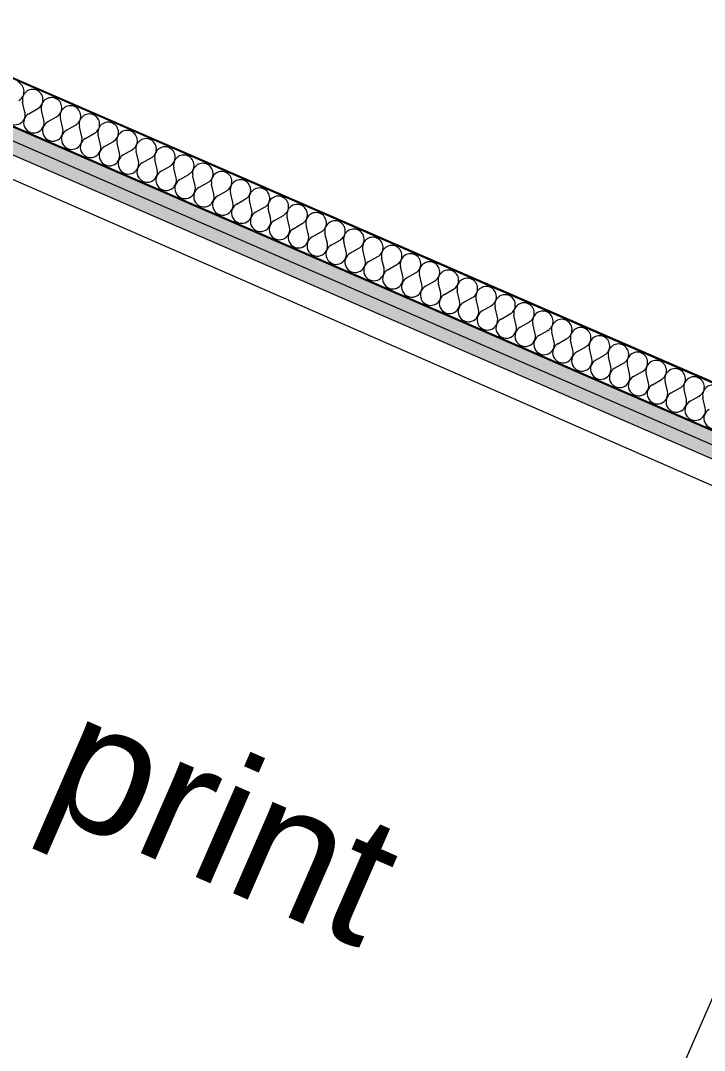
# Model space of a CAD drawing. Header units: millimetres. Extents: x -99530 to 90294, y -97212 to 56397.
# Drawn here: x -28020 to -27230, y -32242 to -31051 of the extents above; entities that cross this region are included whole.
import ezdxf
from ezdxf.enums import TextEntityAlignment as Align

# ---------------------------------------------------------------- set-up
doc = ezdxf.new("R2010")
doc.units = ezdxf.units.MM
doc.header["$MEASUREMENT"] = 0
for name, color, linetype in [('New_A-05-M_Gross_Int_Circulation', 7, 'Continuous'), ('New_A-25-M_Wall_Int', 7, 'Continuous'), ('New_A-95-D_Dim_Grid.Dim', 7, 'Continuous'), ('New_ArchiCAD Doors', 7, 'Continuous')]:
    doc.layers.add(name, color=color, linetype=linetype)
for name, color, linetype, lineweight, true_color in [('New_A-05-M_Gross_Int_Circulation_Pen_No__74', 7, 'Continuous', 20, 0x606060), ('New_A-25-M_Wall_Int_Pen_No__107', 7, 'Continuous', 15, 0xa6a6a6), ('New_ArchiCAD Doors_Pen_No__43', 7, 'Continuous', 30, 0x444444), ('New_ArchiCAD Doors_Pen_No__63', 7, 'Continuous', 20, 0x606060)]:
    doc.layers.add(name, color=color, linetype=linetype, lineweight=lineweight, true_color=true_color)
for name, color, linetype, lineweight in [('New_A-25-M_Wall_Int_Pen_No__1', 7, 'Continuous', 13), ('New_A-95-D_Dim_Grid.Dim_Pen_No__4', 7, 'Continuous', 20), ('New_A-95-P_Text_1_50_GA_Pen_No__1', 7, 'Continuous', 13), ('New_ArchiCAD Doors_Pen_No__1', 7, 'Continuous', 13), ('New_ArchiCAD Zone Stamps_Pen_No__6', 7, 'Continuous', 35)]:
    doc.layers.add(name, color=color, linetype=linetype, lineweight=lineweight)
doc.styles.add('GENERATED_STYLE_1', font='')
doc.styles.add('GENERATED_STYLE_3', font='')
doc.styles.add('GENERATED_STYLE_4', font='')
doc.styles.get('GENERATED_STYLE_1').set_extended_font_data('Arial', bold=True)
doc.styles.get('GENERATED_STYLE_3').set_extended_font_data('Arial')
doc.styles.get('GENERATED_STYLE_4').set_extended_font_data('Swis721 BT')
doc.dimstyles.new('GENERATED_STYLE__2', dxfattribs={"dimtxt": 300, "dimasz": 95, "dimexe": 0.18, "dimexo": 0, "dimgap": 0.09, "dimtad": 1, "dimdec": 0, "dimzin": 0, "dimdsep": 46, "dimtxsty": 'GENERATED_STYLE_4', "dimblk": 'ARROWHEAD_2', "dimblk1": 'ARROWHEAD_2', "dimblk2": 'ARROWHEAD_2', "dimcen": 0.09, "dimclrd": 7, "dimclre": 7, "dimclrt": 7, "dimadec": 0, "dimazin": 0, "dimtfac": 1, "dimtdec": 4, "dimtmove": 0, "dimatfit": 3, "dimfxl": 1, "dimtolj": 1, "dimtzin": 0, "dimarcsym": 0})

# ---------------------------------------------------------------- blocks, each defined once
blk = doc.blocks.new('catering seating and servery_INB 0113_3_1', base_point=(-33684.2, -45971.9))
at = {"layer": 'New_A-05-M_Gross_Int_Circulation_Pen_No__74', "linetype": 'Continuous'}
blk.add_line((-23473, -33229.6), (-28114.8, -31197.5), dxfattribs=at)
at = {"layer": 'New_ArchiCAD Zone Stamps_Pen_No__6'}
for tag, height, style, p in [('ROOM_NAME', 250, 'GENERATED_STYLE_1', (-35356, -44046.5)), ('zoneNameLine2', 250, 'GENERATED_STYLE_1', (-35544.4, -44478.6)), ('ROOM_NUMBER', 200, 'GENERATED_STYLE_3', (-35732.8, -44899.3)), ('measuredAreaCode', 200, 'GENERATED_STYLE_3', (-35889.9, -45259.4)), ('DUMMY_649', 200, 'GENERATED_STYLE_3', (-35582.5, -45393.5)), ('DUMMY_650', 200, 'GENERATED_STYLE_3', (-34953.3, -45667.8)), ('DUMMY_651', 133.3, 'GENERATED_STYLE_3', (-34674, -45774.4))]:
    blk.add_attdef(tag, text='', height=height, rotation=336.4404, dxfattribs=dict(at, style=style)).set_placement(p, align=Align.TOP_LEFT)
blk = doc.blocks.new('Door 19_15')
at = {"layer": 'New_ArchiCAD Doors_Pen_No__1', "linetype": 'Continuous'}
for p, q in [((-505, 0), (-505, -15)), ((505, 0), (505, -15)), ((-505, -15), (-505, -30)), ((505, -15), (505, -30)), ((-505, -30), (-505, -31)), ((-505, -31), (-505, -81)), ((505, -30), (505, -31)), ((505, -31), (505, -81)), ((-505, -81), (-505, -82)), ((505, -81), (505, -82))]:
    blk.add_line(p, q, dxfattribs=at)
at = {"layer": 'New_ArchiCAD Doors_Pen_No__43', "linetype": 'Continuous'}
for p, q in [((-498, 0), (-505, 0)), ((-505, 0), (-505, -82)), ((-432, 0), (-498, 0)), ((-498, 0), (-498, -82)), ((-432, -82), (-432, 0)), ((498, 0), (432, 0)), ((432, 0), (432, -82)), ((498, 0), (505, 0)), ((498, -82), (498, 0)), ((505, 0), (505, -82)), ((-498, -82), (-505, -82)), ((-498, -82), (-432, -82)), ((432, -82), (498, -82)), ((498, -82), (505, -82))]:
    blk.add_line(p, q, dxfattribs=at)
at = {"layer": 'New_ArchiCAD Doors_Pen_No__63', "linetype": 'Continuous'}
blk.add_line((432, 0), (-319.7, 425.9), dxfattribs=at)
blk.add_arc((432, 0), 864, 150.468, 180, dxfattribs=at)
blk = doc.blocks.new('Wall_185_1', base_point=(-23781.1, -32429))
at = {"layer": 'New_ArchiCAD Doors', "color": 251, "linetype": 'Continuous', "lineweight": 20, "true_color": 0x606060, "zscale": 1000, "rotation": 336.440411583993}
blk.add_blockref('Door 19_15', (-26794.4, -31025.6), dxfattribs=at)
blk = doc.blocks.new('*X708')
at = {"layer": 'New_A-25-M_Wall_Int_Pen_No__107', "linetype": 'Continuous'}
for p, q in [((-28014.9, -31157), (-28017.6, -31145.4)), ((-28010.5, -31158.9), (-28000.1, -31153)), ((-27993, -31166.5), (-27995.8, -31154.9)), ((-27988.7, -31168.4), (-27978.3, -31162.5)), ((-27971.2, -31176), (-27973.9, -31164.4)), ((-27966.8, -31177.9), (-27956.5, -31172)), ((-27949.4, -31185.5), (-27952.1, -31173.9)), ((-27945, -31187.4), (-27934.6, -31181.5)), ((-27927.5, -31195), (-27930.3, -31183.4)), ((-27923.2, -31196.9), (-27912.8, -31191)), ((-27905.7, -31204.5), (-27908.4, -31192.9)), ((-27901.3, -31206.3), (-27891, -31200.5)), ((-27883.9, -31213.9), (-27886.6, -31202.4)), ((-27879.5, -31215.8), (-27869.1, -31210)), ((-27862, -31223.4), (-27864.8, -31211.9)), ((-27857.7, -31225.3), (-27847.3, -31219.5)), ((-27840.2, -31232.9), (-27842.9, -31221.4)), ((-27835.8, -31234.8), (-27825.5, -31229)), ((-27818.4, -31242.4), (-27821.1, -31230.9)), ((-27814, -31244.3), (-27803.6, -31238.4)), ((-27796.5, -31251.9), (-27799.3, -31240.3)), ((-27792.2, -31253.8), (-27781.8, -31247.9)), ((-27774.7, -31261.4), (-27777.4, -31249.8)), ((-27770.3, -31263.3), (-27760, -31257.4)), ((-27752.9, -31270.9), (-27755.6, -31259.3)), ((-27748.5, -31272.8), (-27738.1, -31266.9)), ((-27731, -31280.4), (-27733.8, -31268.8)), ((-27726.7, -31282.3), (-27716.3, -31276.4)), ((-27709.2, -31289.9), (-27711.9, -31278.3)), ((-27704.8, -31291.8), (-27694.5, -31285.9)), ((-27687.4, -31299.4), (-27690.1, -31287.8)), ((-27683, -31301.3), (-27672.6, -31295.4)), ((-27665.5, -31308.9), (-27668.3, -31297.3)), ((-27661.1, -31310.8), (-27650.8, -31304.9)), ((-27643.7, -31318.4), (-27646.4, -31306.8)), ((-27639.3, -31320.3), (-27629, -31314.4)), ((-27621.8, -31327.9), (-27624.6, -31316.3)), ((-27617.5, -31329.8), (-27607.1, -31323.9)), ((-27600, -31337.4), (-27602.8, -31325.8)), ((-27595.6, -31339.3), (-27585.3, -31333.4)), ((-27578.2, -31346.9), (-27580.9, -31335.3)), ((-27573.8, -31348.8), (-27563.5, -31342.9)), ((-27556.3, -31356.4), (-27559.1, -31344.8)), ((-27552, -31358.3), (-27541.6, -31352.4)), ((-27534.5, -31365.9), (-27537.3, -31354.3)), ((-27530.1, -31367.8), (-27519.8, -31361.9)), ((-27512.7, -31375.4), (-27515.4, -31363.8)), ((-27508.3, -31377.3), (-27498, -31371.4)), ((-27490.8, -31384.9), (-27493.6, -31373.3)), ((-27486.5, -31386.8), (-27476.1, -31380.9)), ((-27469, -31394.4), (-27471.8, -31382.8)), ((-27464.6, -31396.3), (-27454.3, -31390.4)), ((-27447.2, -31403.9), (-27449.9, -31392.3)), ((-27442.8, -31405.8), (-27432.5, -31399.9)), ((-27425.3, -31413.4), (-27428.1, -31401.8)), ((-27421, -31415.3), (-27410.6, -31409.4)), ((-27403.5, -31422.9), (-27406.3, -31411.3)), ((-27399.1, -31424.8), (-27388.8, -31418.9)), ((-27381.7, -31432.3), (-27384.4, -31420.8)), ((-27377.3, -31434.2), (-27367, -31428.4)), ((-27359.8, -31441.8), (-27362.6, -31430.3)), ((-27355.5, -31443.7), (-27345.1, -31437.9)), ((-27338, -31451.3), (-27340.8, -31439.8)), ((-27333.6, -31453.2), (-27323.3, -31447.4)), ((-27316.2, -31460.8), (-27318.9, -31449.3)), ((-27311.8, -31462.7), (-27301.5, -31456.9)), ((-27294.3, -31470.3), (-27297.1, -31458.8)), ((-27290, -31472.2), (-27279.6, -31466.3)), ((-27272.5, -31479.8), (-27275.3, -31468.2)), ((-27268.1, -31481.7), (-27257.8, -31475.8)), ((-27250.7, -31489.3), (-27253.4, -31477.7)), ((-27246.3, -31491.2), (-27236, -31485.3)), ((-27228.8, -31498.8), (-27231.6, -31487.2))]:
    blk.add_line(p, q, dxfattribs=at)
for centre, start, end in [((-28027.9, -31133.1), 299.6255, 66.4954), ((-28006, -31142.6), 66.4954, 193.3653), ((-28006, -31142.6), 299.6255, 66.4954), ((-27984.2, -31152.1), 66.4954, 193.3653), ((-27984.2, -31152.1), 299.6255, 66.4954), ((-28026.4, -31159.7), 119.6255, 13.3653), ((-28004.6, -31169.2), 119.6255, 13.3653), ((-27962.4, -31161.6), 66.4954, 193.3653), ((-27962.4, -31161.6), 299.6255, 66.4954), ((-27940.5, -31171.1), 66.4954, 193.3653), ((-27982.8, -31178.7), 119.6255, 13.3653), ((-27940.5, -31171.1), 299.6255, 66.4954), ((-27918.7, -31180.6), 66.4954, 193.3653), ((-27918.7, -31180.6), 299.6255, 66.4954), ((-27960.9, -31188.2), 119.6255, 13.3653), ((-27896.9, -31190.1), 66.4954, 193.3653), ((-27896.9, -31190.1), 299.6255, 66.4954), ((-27939.1, -31197.7), 119.6255, 13.3653), ((-27875, -31199.6), 66.4954, 193.3653), ((-27875, -31199.6), 299.6255, 66.4954), ((-27917.3, -31207.2), 119.6255, 13.3653), ((-27895.4, -31216.7), 119.6255, 13.3653), ((-27853.2, -31209.1), 66.4954, 193.3653), ((-27853.2, -31209.1), 299.6255, 66.4954), ((-27831.4, -31218.6), 66.4954, 193.3653), ((-27873.6, -31226.2), 119.6255, 13.3653), ((-27831.4, -31218.6), 299.6255, 66.4954), ((-27809.5, -31228.1), 66.4954, 193.3653), ((-27809.5, -31228.1), 299.6255, 66.4954), ((-27851.8, -31235.7), 119.6255, 13.3653), ((-27787.7, -31237.6), 66.4954, 193.3653), ((-27787.7, -31237.6), 299.6255, 66.4954), ((-27829.9, -31245.2), 119.6255, 13.3653), ((-27765.9, -31247.1), 66.4954, 193.3653), ((-27765.9, -31247.1), 299.6255, 66.4954), ((-27808.1, -31254.7), 119.6255, 13.3653), ((-27786.3, -31264.2), 119.6255, 13.3653), ((-27744, -31256.6), 66.4954, 193.3653), ((-27744, -31256.6), 299.6255, 66.4954), ((-27722.2, -31266.1), 66.4954, 193.3653), ((-27764.4, -31273.7), 119.6255, 13.3653), ((-27722.2, -31266.1), 299.6255, 66.4954), ((-27700.4, -31275.6), 66.4954, 193.3653), ((-27700.4, -31275.6), 299.6255, 66.4954), ((-27742.6, -31283.2), 119.6255, 13.3653), ((-27678.5, -31285.1), 66.4954, 193.3653), ((-27678.5, -31285.1), 299.6255, 66.4954), ((-27720.8, -31292.7), 119.6255, 13.3653), ((-27656.7, -31294.6), 66.4954, 193.3653), ((-27656.7, -31294.6), 299.6255, 66.4954), ((-27698.9, -31302.2), 119.6255, 13.3653), ((-27677.1, -31311.7), 119.6255, 13.3653), ((-27634.9, -31304.1), 66.4954, 193.3653), ((-27634.9, -31304.1), 299.6255, 66.4954), ((-27613, -31313.6), 66.4954, 193.3653), ((-27655.3, -31321.2), 119.6255, 13.3653), ((-27613, -31313.6), 299.6255, 66.4954), ((-27591.2, -31323.1), 66.4954, 193.3653), ((-27591.2, -31323.1), 299.6255, 66.4954), ((-27633.4, -31330.6), 119.6255, 13.3653), ((-27569.4, -31332.6), 66.4954, 193.3653), ((-27569.4, -31332.6), 299.6255, 66.4954), ((-27611.6, -31340.1), 119.6255, 13.3653), ((-27547.5, -31342), 66.4954, 193.3653), ((-27547.5, -31342), 299.6255, 66.4954), ((-27589.8, -31349.6), 119.6255, 13.3653), ((-27567.9, -31359.1), 119.6255, 13.3653), ((-27525.7, -31351.5), 66.4954, 193.3653), ((-27525.7, -31351.5), 299.6255, 66.4954), ((-27503.8, -31361), 66.4954, 193.3653), ((-27503.8, -31361), 299.6255, 66.4954), ((-27546.1, -31368.6), 119.6255, 13.3653), ((-27482, -31370.5), 66.4954, 193.3653), ((-27482, -31370.5), 299.6255, 66.4954), ((-27524.3, -31378.1), 119.6255, 13.3653), ((-27460.2, -31380), 66.4954, 193.3653), ((-27460.2, -31380), 299.6255, 66.4954), ((-27502.4, -31387.6), 119.6255, 13.3653), ((-27438.3, -31389.5), 66.4954, 193.3653), ((-27438.3, -31389.5), 299.6255, 66.4954), ((-27480.6, -31397.1), 119.6255, 13.3653), ((-27458.8, -31406.6), 119.6255, 13.3653), ((-27416.5, -31399), 66.4954, 193.3653), ((-27416.5, -31399), 299.6255, 66.4954), ((-27394.7, -31408.5), 66.4954, 193.3653), ((-27394.7, -31408.5), 299.6255, 66.4954), ((-27436.9, -31416.1), 119.6255, 13.3653), ((-27372.8, -31418), 66.4954, 193.3653), ((-27372.8, -31418), 299.6255, 66.4954), ((-27415.1, -31425.6), 119.6255, 13.3653), ((-27351, -31427.5), 66.4954, 193.3653), ((-27351, -31427.5), 299.6255, 66.4954), ((-27393.3, -31435.1), 119.6255, 13.3653), ((-27329.2, -31437), 66.4954, 193.3653), ((-27329.2, -31437), 299.6255, 66.4954), ((-27371.4, -31444.6), 119.6255, 13.3653), ((-27349.6, -31454.1), 119.6255, 13.3653), ((-27307.3, -31446.5), 66.4954, 193.3653), ((-27307.3, -31446.5), 299.6255, 66.4954), ((-27285.5, -31456), 66.4954, 193.3653), ((-27285.5, -31456), 299.6255, 66.4954), ((-27327.8, -31463.6), 119.6255, 13.3653), ((-27263.7, -31465.5), 66.4954, 193.3653), ((-27263.7, -31465.5), 299.6255, 66.4954), ((-27305.9, -31473.1), 119.6255, 13.3653), ((-27241.8, -31475), 66.4954, 193.3653), ((-27241.8, -31475), 299.6255, 66.4954), ((-27284.1, -31482.6), 119.6255, 13.3653), ((-27220, -31484.5), 66.4954, 193.3653), ((-27262.3, -31492.1), 119.6255, 13.3653), ((-27240.4, -31501.6), 119.6255, 13.3653), ((-27218.6, -31511.1), 119.6255, 13.3653)]:
    blk.add_arc(centre, 11.9, start, end, dxfattribs=at)
blk = doc.blocks.new('Wall_186_1', base_point=(-28180.8, -31051.3))
at = {"layer": 'New_A-25-M_Wall_Int_Pen_No__107', "linetype": 'Continuous', "lineweight": 0, "true_color": 0x535353}
for points in [[(-28180.2, -31052.6), (-23315.3, -33168.4), (-23314, -33167.9), (-28180.8, -31051.3)], [(-28153.9, -31119.7), (-23382.4, -33194.8), (-23381.1, -33194.3), (-28154.4, -31118.4)]]:
    blk.add_hatch(color=251, dxfattribs=at).paths.add_polyline_path(points)
at = {"layer": 'New_A-25-M_Wall_Int_Pen_No__107', "linetype": 'Continuous'}
for points in [[(-28146.1, -31139.4), (-23402.2, -33202.6), (-23382.4, -33194.8), (-28153.9, -31119.7)], [(-28138.3, -31159.1), (-23421.9, -33210.3), (-23402.2, -33202.6), (-28146.1, -31139.4)]]:
    blk.add_hatch(color=256, dxfattribs=at).paths.add_polyline_path(points)
at = {"layer": 'New_A-25-M_Wall_Int_Pen_No__1', "linetype": 'Continuous'}
for p, q in [((-28180.2, -31052.6), (-23315.3, -33168.4)), ((-28154.4, -31118.4), (-23381.1, -33194.3)), ((-28153.9, -31119.7), (-23382.4, -33194.8)), ((-28146.1, -31139.4), (-23402.2, -33202.6))]:
    blk.add_line(p, q, dxfattribs=at)
at = {"layer": 'New_A-25-M_Wall_Int_Pen_No__1', "linetype": 'Continuous', "flags": 128}
for points in [[(-23314, -33167.9), (-28180.8, -31051.3)], [(-28138.3, -31159.1), (-23421.9, -33210.3)]]:
    blk.add_lwpolyline(points, dxfattribs=at)
at = {"layer": 'New_A-25-M_Wall_Int', "color": 250, "lineweight": 50, "true_color": 0x2a2a2a}
blk.add_blockref('*X708', (0, 0), dxfattribs=at)
blk = doc.blocks.new('*D1803')
at = {"layer": 'New_A-95-D_Dim_Grid.Dim_Pen_No__4', "linetype": 'Continuous'}
for p, q in [((-26555.2, -30655.4), (-24517.8, -25983)), ((-26598, -30597.4), (-26512.3, -30713.5)), ((-26469.2, -30692.9), (-26641.1, -30618)), ((-28754.6, -35699.4), (-26555.2, -30655.4)), ((-28797.5, -35641.4), (-28711.7, -35757.5))]:
    blk.add_line(p, q, dxfattribs=at)
at = {"layer": 'New_A-95-D_Dim_Grid.Dim_Pen_No__4', "insert": (-27921.7, -33639.2), "char_height": 300, "attachment_point": 7, "rotation": 66.4404, "style": 'GENERATED_STYLE_4'}
blk.add_mtext('\\A1;{\\fSwis721 BT|b0|i0|c0|p34;5,503}', dxfattribs=at)
blk = doc.blocks.new('ARROWHEAD_2')
at = {"color": 0, "linetype": 'Continuous', "lineweight": 0}
for p, q in [((-0.378, -0.655), (0.378, 0.655)), ((0, 0), (-1, 0))]:
    blk.add_line(p, q, dxfattribs=at)

msp = doc.modelspace()

# ---------------------------------------------------------------- block references
at = {"layer": 'New_A-05-M_Gross_Int_Circulation', "linetype": 'Continuous'}
msp.add_blockref('catering seating and servery_INB 0113_3_1', (-33684.2, -45971.9), dxfattribs=at)
at = {"layer": 'New_A-25-M_Wall_Int', "color": 250, "lineweight": 50, "true_color": 0x2a2a2a}
for name, p in [('Wall_185_1', (-23781.1, -32429)), ('Wall_186_1', (-28180.8, -31051.3))]:
    msp.add_blockref(name, p, dxfattribs=at)

# ---------------------------------------------------------------- texts
at = {"layer": 'New_A-95-P_Text_1_50_GA_Pen_No__1', "linetype": 'Continuous', "insert": (-27754.4, -31905.3), "char_height": 150, "attachment_point": 2, "rotation": 336.4404, "style": 'GENERATED_STYLE_4'}
msp.add_mtext('\\A1;{\\fSwis721 BT|b0|i0|c0|p34;print}', dxfattribs=at)

# ---------------------------------------------------------------- dimensions: what is measured, and where the dimension line sits
at = {"layer": 'New_A-95-D_Dim_Grid.Dim', "linetype": 'Continuous'}
dim = msp.add_linear_dim(base=(-26555.2, -30655.4), p1=(-36222.3, -32443.1), p2=(-33018.1, -27837.3), angle=66.4404, dimstyle='GENERATED_STYLE__2', dxfattribs=at)
dim.commit()
dim.dimension.update_dxf_attribs({"geometry": '*D1803', "text_midpoint": (-27847.4, -33093.6), "dimtype": 160, "text_rotation": 66.4404})

doc.saveas('drawing.dxf')
